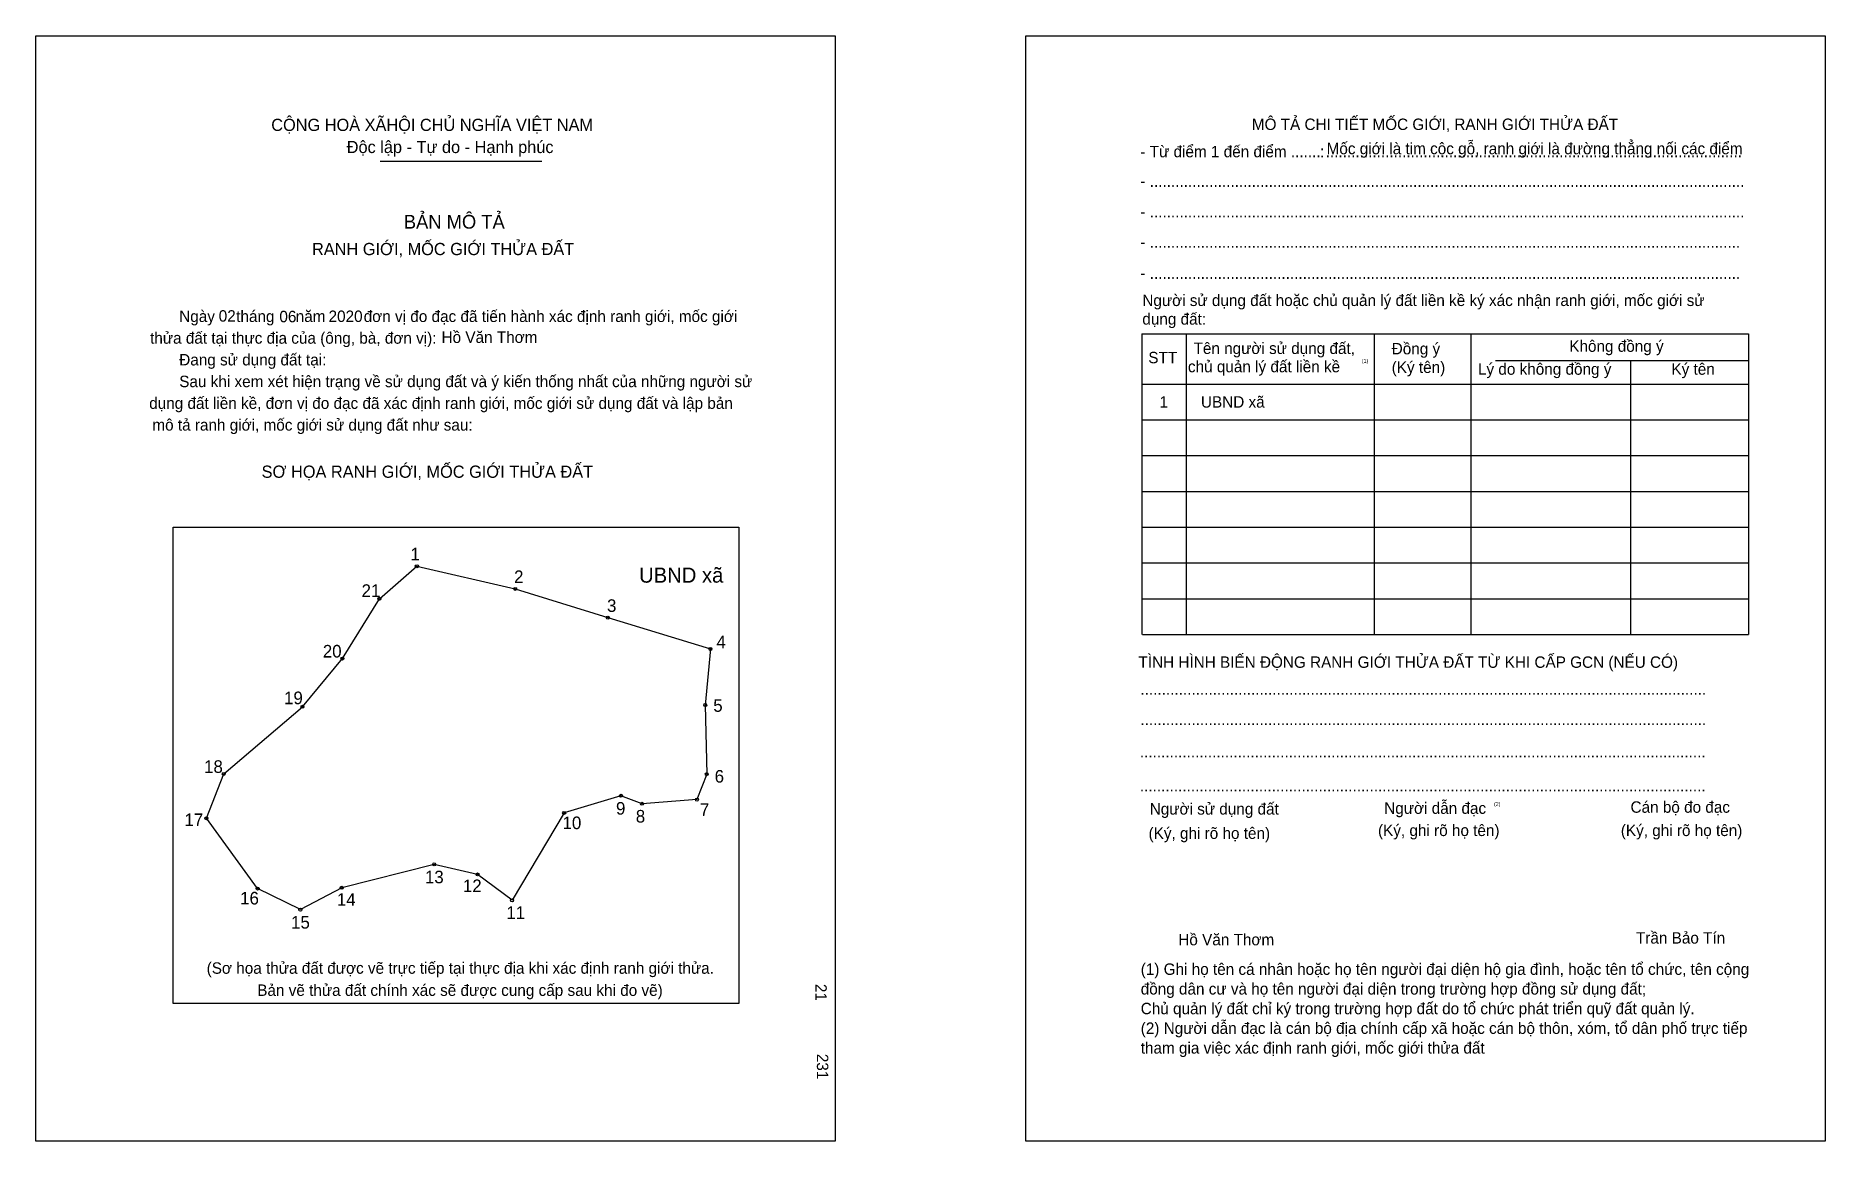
# Model space of a CAD drawing. Extents: x 548397 to 549032, y 1824831 to 1825223.
import ezdxf

# ---------------------------------------------------------------- set-up
doc = ezdxf.new("R2010")
doc.units = 0
for name, color, linetype in [('bmtKhungInTrang1', 7, 'Continuous'), ('bmtKhungInTrang2', 7, 'Continuous'), ('bmtNoiDung', 7, 'Continuous'), ('bmtTemplate', 7, 'Continuous'), ('CanhThua', 7, 'Continuous'), ('MocDinhThua', 7, 'Continuous'), ('SoHieuDinhThua', 7, 'Continuous'), ('TenChuLanCan', 7, 'Continuous')]:
    doc.layers.add(name, color=color, linetype=linetype)

msp = doc.modelspace()

# ---------------------------------------------------------------- linework, layer by layer
at = {"layer": 'bmtKhungInTrang1'}
msp.add_lwpolyline([(548396.54, 1825223.41), (548680.24, 1825223.41), (548680.24, 1824831.01), (548396.54, 1824831.01)], close=True, dxfattribs=at)
at = {"layer": 'bmtKhungInTrang2'}
msp.add_lwpolyline([(548747.9, 1825223.41), (549031.6, 1825223.41), (549031.6, 1824831.01), (548747.9, 1824831.01)], close=True, dxfattribs=at)
at = {"layer": 'bmtTemplate'}
for p, q in [((548518.8, 1825178.94), (548576.17, 1825178.94)), ((548804.81, 1825117.57), (548804.81, 1825010.9)), ((548871.55, 1825117.57), (548871.55, 1825010.9)), ((548905.88, 1825117.7), (548905.88, 1825010.9)), ((549004.43, 1825117.57), (549004.43, 1825010.9)), ((548914.59, 1825108.17), (549004.43, 1825108.17)), ((548789.25, 1825099.79), (549004.43, 1825099.79)), ((548789.25, 1825087.09), (549004.43, 1825087.09)), ((548789.25, 1825074.39), (549004.43, 1825074.39)), ((548789.25, 1825061.69), (549004.43, 1825061.69)), ((548789.25, 1825048.99), (549004.43, 1825048.99)), ((548789.25, 1825036.29), (549004.43, 1825036.29)), ((548789.25, 1825023.59), (549004.43, 1825023.59)), ((548789.25, 1825010.9), (549004.43, 1825010.9))]:
    msp.add_line(p, q, dxfattribs=at)
for points in [[(548789.11, 1825117.57), (549004.43, 1825117.57)], [(548789.11, 1825117.57), (548789.11, 1825010.9)], [(548962.55, 1825108.05), (548962.55, 1825010.9)]]:
    msp.add_lwpolyline(points, dxfattribs=at)
msp.add_lwpolyline([(548445.35, 1824879.88), (548445.35, 1825048.98), (548646.09, 1825048.98), (548646.09, 1824879.88)], close=True, dxfattribs=at)
at = {"layer": 'CanhThua'}
for p, q in [((548518.48, 1825023.56), (548531.77, 1825035.1)), ((548531.77, 1825035.1), (548566.68, 1825027.06)), ((548505.36, 1825002.34), (548518.48, 1825023.56)), ((548566.68, 1825027.06), (548599.55, 1825016.87)), ((548599.55, 1825016.87), (548635.96, 1825005.74)), ((548635.96, 1825005.74), (548634.11, 1824985.84)), ((548491.18, 1824985.23), (548505.36, 1825002.34)), ((548463.25, 1824961.4), (548491.18, 1824985.23)), ((548634.11, 1824985.84), (548634.66, 1824961.31)), ((548457.08, 1824945.67), (548463.25, 1824961.4)), ((548634.66, 1824961.31), (548631.16, 1824952.27)), ((548604.22, 1824953.64), (548584.06, 1824947.55)), ((548611.72, 1824950.79), (548604.22, 1824953.64)), ((548584.06, 1824947.55), (548565.56, 1824916.54)), ((548631.16, 1824952.27), (548611.72, 1824950.79)), ((548475.28, 1824920.71), (548457.08, 1824945.67)), ((548537.94, 1824929.28), (548505.12, 1824920.99)), ((548553.31, 1824925.72), (548537.94, 1824929.28)), ((548565.56, 1824916.54), (548553.31, 1824925.72)), ((548490.44, 1824913.21), (548475.28, 1824920.71)), ((548505.12, 1824920.99), (548490.44, 1824913.21))]:
    msp.add_line(p, q, dxfattribs=at)
at = {"layer": 'MocDinhThua'}
for centre in [(548531.77, 1825035.1), (548518.48, 1825023.56), (548566.68, 1825027.06), (548599.55, 1825016.87), (548635.96, 1825005.74), (548505.36, 1825002.34), (548491.18, 1824985.23), (548634.11, 1824985.84), (548463.25, 1824961.4), (548634.66, 1824961.31), (548604.22, 1824953.64), (548584.06, 1824947.55), (548611.72, 1824950.79), (548631.16, 1824952.27), (548457.08, 1824945.67), (548537.94, 1824929.28), (548505.12, 1824920.99), (548553.31, 1824925.72), (548475.28, 1824920.71), (548565.56, 1824916.54), (548490.44, 1824913.21)]:
    msp.add_circle(centre, 0.537, dxfattribs=at)

# ---------------------------------------------------------------- texts
at = {"layer": 'bmtNoiDung'}
for s, height, p in [('02', 4.059, (548461.46, 1825121.94)), ('06', 4.059, (548482.99, 1825121.72)), ('2020', 4.059, (548500.45, 1825121.81)), ('Hồ Văn Thơm', 4.0592, (548540.55, 1825114.39)), ('1', 4.06, (548795.36, 1825091.41)), ('UBND xã ', 4.059, (548810.05, 1825091.41)), ('Hồ Văn Thơm', 4.0592, (548802.01, 1824900.56))]:
    msp.add_text(s, height=height, dxfattribs=at).set_placement(p)
for s, p in [('21', (548673.18, 1824886.87)), ('231', (548673.75, 1824862.03))]:
    msp.add_text(s, height=4.059, rotation=270, dxfattribs=at).set_placement(p)
at = {"layer": 'bmtTemplate'}
for s, height, p in [('CỘNG HOÀ XÃHỘI CHỦ NGHĨA VIỆT NAM', 4.3299, (548480.11, 1825189.61)), ('MÔ TẢ CHI TIẾT MỐC GIỚI, RANH GIỚI THỬA ĐẤT', 4.0577, (548828.11, 1825189.96)), ('Độc lập - Tự do - Hạnh phúc', 4.3299, (548506.89, 1825181.78)), ('- Từ điểm 1 đến điểm .......', 4.0577, (548788.56, 1825180.28)), (':', 4.06, (548852.31, 1825180.28)), ('Mốc giới là tim cộc gỗ, ranh giới là đường thẳng nối các điểm', 4.0577, (548854.65, 1825181.36)), ('..................................................................................................', 4.0577, (548854.31, 1825180.28)), ('- ............................................................................................................................................', 4.0577, (548788.56, 1825169.77)), ('BẢN MÔ TẢ', 4.871, (548527.15, 1825154.95)), ('- ............................................................................................................................................', 4.0577, (548788.56, 1825158.97)), ('RANH GIỚI, MỐC GIỚI THỬA ĐẤT', 4.3299, (548494.58, 1825145.55)), ('- ...........................................................................................................................................', 4.0577, (548788.56, 1825148.18)), ('- ...........................................................................................................................................', 4.0577, (548788.56, 1825137.13)), ('Người sử dụng đất hoặc chủ quản lý đất liền kề ký xác nhận ranh giới, mốc giới sử', 4.0577, (548789.25, 1825127.48)), ('Ngày     tháng     năm         đơn vị đo đạc đã tiến hành xác định ranh giới, mốc giới ', 4.0592, (548447.45, 1825121.81)), ('dụng đất:', 4.058, (548789.25, 1825120.87)), ('thửa đất tại thực địa của (ông, bà, đơn vị):', 4.0592, (548437.1, 1825114.1)), ('Tên người sử dụng đất,', 4.0577, (548807.43, 1825110.46)), ('Đồng ý', 4.058, (548877.75, 1825110.33)), ('Không đồng ý', 4.0577, (548940.77, 1825111.22)), ('Đang sử dụng đất tại:', 4.0592, (548447.45, 1825106.39)), ('STT', 4.058, (548791.37, 1825107.16)), ('chủ quản lý đất liền kề', 4.0577, (548805.44, 1825103.97)), ('(1)', 1.353, (548867.15, 1825107.3)), ('(Ký tên)', 4.058, (548877.75, 1825103.73)), ('Lý do không đồng ý', 4.0577, (548908.36, 1825103.09)), ('Ký tên', 4.058, (548977.03, 1825103.09)), ('Sau khi xem xét hiện trạng về sử dụng đất và ý kiến thống nhất của những người sử ', 4.0592, (548447.45, 1825098.68)), ('dụng đất liền kề, đơn vị đo đạc đã xác định ranh giới, mốc giới sử dụng đất và lập bản', 4.0592, (548436.79, 1825090.97)), ('mô tả ranh giới, mốc giới sử dụng đất như sau:', 4.0592, (548437.91, 1825083.26)), ('SƠ HỌA RANH GIỚI, MỐC GIỚI THỬA ĐẤT', 4.3299, (548476.69, 1825066.51)), ('TÌNH HÌNH BIẾN ĐỘNG RANH GIỚI THỬA ĐẤT TỪ KHI CẤP GCN (NẾU CÓ)', 4.0577, (548787.88, 1824999.05)), ('.....................................................................................................................................', 4.06379, (548788.56, 1824989.5)), ('.....................................................................................................................................', 4.06379, (548788.56, 1824978.71)), ('.....................................................................................................................................', 4.06379, (548788.35, 1824967.28)), ('.....................................................................................................................................', 4.06379, (548788.35, 1824955.22)), ('Người sử dụng đất', 4.0577, (548791.87, 1824946.96)), ('Người dẫn đạc', 4.0577, (548875.1, 1824947.22)), ('(2)', 1.353, (548914.06, 1824950.02)), ('Cán bộ đo đạc', 4.0577, (548962.51, 1824947.6)), ('(Ký, ghi rõ họ tên)', 4.0577, (548791.46, 1824938.33)), ('(Ký, ghi rõ họ tên)', 4.0577, (548872.89, 1824939.34)), ('(Ký, ghi rõ họ tên)', 4.0577, (548959.06, 1824939.34)), ('Trần Bảo Tín', 4.0577, (548964.44, 1824901.16)), ('(Sơ họa thửa đất được vẽ trực tiếp tại thực địa khi xác định ranh giới thửa.', 4.0592, (548457.19, 1824890.45)), ('(1) Ghi họ tên cá nhân hoặc họ tên người đại diện hộ gia đình, hoặc tên tổ chức, tên cộng', 4.0577, (548788.68, 1824890.06)), ('Bản vẽ thửa đất chính xác sẽ được cung cấp sau khi đo vẽ)', 4.0592, (548475.14, 1824882.6)), ('đồng dân cư và họ tên người đại diện trong trường hợp đồng sử dụng đất;', 4.0577, (548788.68, 1824883.08)), ('Chủ quản lý đất chỉ ký trong trường hợp đất do tổ chức phát triển quỹ đất quản lý.', 4.0577, (548788.68, 1824876.09)), ('(2) Người dẫn đạc là cán bộ địa chính cấp xã hoặc cán bộ thôn, xóm, tổ dân phố trực tiếp', 4.0577, (548788.68, 1824869.11)), ('tham gia việc xác định ranh giới, mốc giới thửa đất', 4.0577, (548788.68, 1824862.12))]:
    msp.add_text(s, height=height, dxfattribs=at).set_placement(p)
at = {"layer": 'SoHieuDinhThua'}
for s, height, p in [('1', 4.47, (548529.52, 1825037.2)), ('2', 4.47, (548566.28, 1825029.14)), ('21', 4.472, (548512.17, 1825024.23)), ('3', 4.47, (548599.27, 1825018.9)), ('4', 4.47, (548638.09, 1825005.99)), ('20', 4.472, (548498.41, 1825002.71)), ('19', 4.472, (548484.66, 1824986.14)), ('5', 4.47, (548636.97, 1824983.44)), ('18', 4.472, (548456.27, 1824961.76)), ('6', 4.47, (548637.47, 1824958.31)), ('17', 4.472, (548449.31, 1824942.87)), ('9', 4.47, (548602.46, 1824946.93)), ('8', 4.47, (548609.48, 1824944.13)), ('7', 4.47, (548632.23, 1824946.45)), ('10', 4.472, (548583.49, 1824941.79)), ('13', 4.472, (548534.65, 1824922.57)), ('12', 4.472, (548548.12, 1824919.43)), ('16', 4.472, (548469.07, 1824915.05)), ('14', 4.472, (548503.4, 1824914.58)), ('15', 4.472, (548487.15, 1824906.5)), ('11', 4.472, (548563.53, 1824909.92))]:
    msp.add_text(s, height=height, dxfattribs=at).set_placement(p)
at = {"layer": 'TenChuLanCan'}
msp.add_text('UBND xã', height=5.366, dxfattribs=at).set_placement((548610.65, 1825029.28))

doc.saveas('drawing.dxf')
